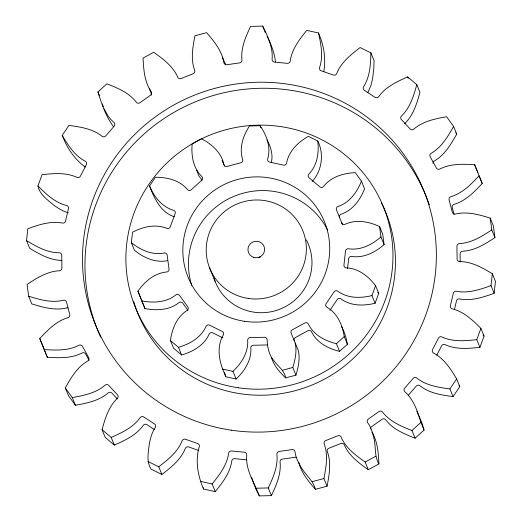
<?xml version="1.0" encoding="UTF-8"?>
<svg xmlns="http://www.w3.org/2000/svg" width="522" height="522" viewBox="0 0 522 522"><rect width="100%" height="100%" fill="white"/><g stroke="black" fill="none" stroke-linecap="round" stroke-linejoin="round"><path stroke-width="0.78" d="M198.471 450.388L188.742 446.982A2.63 2.584 -22.3 0 0 185.31 448.411C180.945 459.569 171.118 467.373 161.885 474.452L151.119 469.147C146.049 461.344 148.444 452.085 149.37 443.491C150.564 437.899 151.967 432.242 155.302 427.498A2.63 2.584 -22.3 0 0 154.427 423.949L143.844 417.026A2.63 2.584 -22.3 0 0 140.183 417.607C133.267 427.427 121.861 432.705 111.193 437.423L102.051 429.71C105.111 418.527 108.687 406.553 117.378 398.364A2.63 2.584 -22.3 0 0 117.385 394.704L108.817 385.464A2.63 2.584 -22.3 0 0 105.124 385.158C96.081 393.066 83.755 395.526 72.258 397.588L65.276 387.918C70.953 377.758 77.302 366.953 87.703 361.028A2.63 2.584 -22.3 0 0 88.603 357.466L82.541 346.438A2.63 2.584 -22.3 0 0 79.037 345.27C68.395 350.817 55.854 350.308 44.207 349.596L39.789 338.53C47.737 329.989 56.474 320.971 68.01 317.65A2.63 2.584 -22.3 0 0 69.746 314.394L66.542 302.225A2.63 2.584 -22.3 0 0 63.436 300.261C51.815 303.138 39.776 299.687 28.664 296.228L27.066 284.412C36.814 277.985 47.443 271.27 59.443 270.761A2.63 2.584 -22.3 0 0 61.909 268.001L61.759 255.395A2.63 2.584 -22.3 0 0 59.227 252.746C47.293 252.798 36.455 246.593 26.531 240.596L27.842 228.708C38.824 224.767 50.725 220.734 62.496 223.083A2.63 2.584 -22.3 0 0 65.557 220.976L68.46 208.669A2.63 2.584 -22.3 0 0 66.646 205.492C55.084 202.719 46.086 194.106 37.93 185.923L42.08 174.655C53.649 173.421 66.144 172.306 76.995 177.382A2.63 2.584 -22.3 0 0 80.466 176.051L86.254 164.756A2.63 2.584 -22.3 0 0 85.275 161.233C74.731 155.791 68.114 145.273 62.209 135.387L68.95 125.404C80.44 126.937 92.818 128.803 102.097 136.32A2.63 2.584 -22.3 0 0 105.777 135.844L114.122 126.22A2.63 2.584 -22.3 0 0 114.018 122.553L110.39 119.023L107.728 115.388L104.061 108.844M113.535 126.696C105.855 116.465 101.77 104.008 97.94 91.931L106.886 83.807C117.646 88.022 129.182 92.772 136.346 102.279A2.63 2.584 -22.3 0 0 140.02 102.69L150.427 95.285A2.63 2.584 -22.3 0 0 151.217 91.696C144.47 81.961 143.622 69.556 143.061 58.079L153.69 52.285C163.092 58.934 173.121 66.307 177.741 77.236A2.63 2.584 -22.3 0 0 181.206 78.509L193.068 73.765A2.63 2.584 -22.3 0 0 194.706 70.457C190.523 59.351 192.716 47.091 194.947 35.796L206.64 32.671C214.144 41.375 222.065 50.947 223.886 62.653A2.63 2.584 -22.3 0 0 226.933 64.715L239.572 62.901A2.63 2.584 -22.3 0 0 241.954 60.069C240.596 48.239 245.686 36.847 250.58 26.374L262.657 26.1C267.825 36.364 273.169 47.58 272.099 59.377A2.63 2.584 -22.3 0 0 274.546 62.098L287.224 63.332A2.63 2.584 -22.3 0 0 290.212 61.133C291.765 49.29 299.452 39.411 306.721 30.374L318.485 32.958C321.01 44.194 323.464 56.389 319.568 67.592A2.63 2.584 -22.3 0 0 321.284 70.822L333.258 75.018A2.63 2.584 -22.3 0 0 336.69 73.589C341.055 62.431 350.882 54.627 360.115 47.548L370.881 52.852C370.607 64.402 370.026 76.845 363.547 86.828A2.63 2.584 -22.3 0 0 364.428 90.378L375.005 97.294A2.63 2.584 -22.3 0 0 378.672 96.714C385.588 86.9 396.988 81.621 407.662 76.904L416.797 84.616L419.949 92.29C416.889 103.473 413.313 115.447 404.622 123.636M167.647 260.622C155.484 263.147 143.759 257.822 134.506 250.319L131.361 242.639L132.51 232.225C143.119 226.718 155.686 223.657 167.197 228.499A2.63 2.584 -22.3 0 0 170.374 226.574L175.059 213.85A2.63 2.584 -22.3 0 0 173.865 210.399C161.957 207.058 154.134 196.892 149.533 185.989L155.445 177.239C167.327 177.206 179.855 180.234 187.731 189.858A2.63 2.584 -22.3 0 0 191.43 189.61L201.538 180.429A2.63 2.584 -22.3 0 0 202.105 176.801C193.147 168.293 191.104 155.641 192.168 143.883L201.479 138.806C211.971 144.235 221.582 152.744 223.971 164.88A2.63 2.584 -22.3 0 0 227.344 166.355L240.557 162.825A2.63 2.584 -22.3 0 0 242.763 159.856C238.861 148.078 243.05 135.916 249.483 125.972L260.067 125.724C266.794 135.433 271.205 147.472 267.61 159.288A2.63 2.584 -22.3 0 0 269.887 162.153L283.172 165.076A2.63 2.584 -22.3 0 0 286.513 163.445C288.62 151.158 298.003 142.271 308.358 136.353L317.787 140.999C324.201 153.781 322.015 170.74 312.241 181.388M347.561 268.497L348.605 259.023A2.63 2.584 -22.3 0 1 351.234 256.406C363.573 258.37 375.09 252.459 384.107 244.59L382.704 234.234L379.559 226.555C368.741 221.485 356.056 219.09 344.794 224.421A2.63 2.584 -22.3 0 1 341.577 222.646M454.447 309.487L456.443 301.024A2.63 2.584 -22.3 0 1 459.504 298.917C471.275 301.266 483.176 297.233 494.158 293.292L491.013 285.619L492.324 273.73C482.4 267.734 471.562 261.522 459.628 261.581A2.63 2.584 -22.3 0 1 457.096 258.932L456.939 246.325A2.63 2.584 -22.3 0 1 459.406 243.565C471.412 243.056 482.034 236.342 491.789 229.915L490.191 218.098C479.079 214.64 467.033 211.188 455.412 214.066A2.63 2.584 -22.3 0 1 452.306 212.102L449.109 199.933A2.63 2.584 -22.3 0 1 450.838 196.67C462.375 193.355 471.118 184.338 479.065 175.797L482.211 183.47C474.263 192.011 465.526 201.029 453.99 204.35A2.63 2.584 -22.3 0 0 452.254 207.606L454.055 214.451M494.158 293.292L495.469 281.404L492.324 273.73M271.303 162.368C273.326 154.59 270.598 146.728 267.049 139.863M222.966 337.917L212.95 332.984A2.63 2.584 -22.3 0 0 209.329 333.78C204.317 345.225 193.101 351.665 181.617 354.993L173.611 348.233L170.459 340.559C171.999 328.743 176.821 316.802 187.385 310.244A2.63 2.584 -22.3 0 0 187.62 306.584L179.731 295.661A2.63 2.584 -22.3 0 0 176.162 294.702C166.453 302.551 153.54 303.204 141.801 300.861L137.925 291.165C144.822 281.384 154.629 272.947 167.073 271.942A2.63 2.584 -22.3 0 0 168.998 268.791L167.19 255.434A2.63 2.584 -22.3 0 0 164.502 252.948C152.339 255.473 140.607 250.142 131.361 242.639M298.701 462.172C301.24 472.658 308.463 481.323 315.36 489.329L327.053 486.204L323.908 478.53C326.139 467.229 328.325 454.975 324.149 443.863A2.63 2.584 -22.3 0 1 325.78 440.561L337.649 435.818A2.63 2.584 -22.3 0 1 341.114 437.084C345.734 448.02 355.763 455.393 365.159 462.042L368.31 469.715L378.939 463.921C378.391 453.142 377.687 441.573 371.925 432.144M327.053 486.204C329.284 474.909 331.477 462.649 327.294 451.543A2.63 2.584 -22.3 0 1 328.932 448.235L340.794 443.491A2.63 2.584 -22.3 0 1 344.259 444.764C348.879 455.693 358.908 463.066 368.31 469.715M416.797 84.616C413.737 95.8 410.161 107.773 401.477 115.956A2.63 2.584 -22.3 0 0 401.464 119.623L410.038 128.862A2.63 2.584 -22.3 0 0 413.724 129.169C422.774 121.261 435.1 118.801 446.591 116.732L453.572 126.409L456.724 134.082C451.047 144.242 444.698 155.047 434.297 160.972A2.63 2.584 -22.3 0 0 433.025 163.249M271.577 357.87C273.998 365.844 279.746 372.284 285.697 377.895L295.941 375.155L292.796 367.475C295.204 359.645 297.038 351.182 295.217 343.032M295.941 375.155C298.349 367.318 300.183 358.855 298.369 350.706L291.132 333.075A2.63 2.584 -22.3 0 1 292.561 329.676L304.574 323.131A2.63 2.584 -22.3 0 1 308.215 323.764C313.5 334.98 324.912 340.912 336.422 343.691L339.574 351.365L347.411 344.246L345.982 337.63L343.828 331.229L341.545 326.498M323.731 71.782C326.165 58.823 323.829 44.938 318.485 32.958M329.884 310.414L337.055 299.798A2.63 2.584 -22.3 0 1 340.598 298.675C350.595 306.127 363.514 306.101 375.09 303.256L371.945 295.582L375.572 285.71C368.441 276.223 358.366 268.249 345.982 267.838A2.63 2.584 -22.3 0 1 343.978 264.778L345.46 251.343A2.63 2.584 -22.3 0 1 348.089 248.733C360.428 250.697 371.938 244.779 380.962 236.91L379.559 226.555M375.09 303.256L378.724 293.39L375.572 285.71M436.829 355.123L441.534 345.949A2.63 2.584 -22.3 0 1 445.005 344.618C455.856 349.694 468.351 348.579 479.92 347.345L476.775 339.665L480.919 328.403C472.769 320.221 463.771 311.608 452.202 308.835A2.63 2.584 -22.3 0 1 450.395 305.657L453.298 293.351A2.63 2.584 -22.3 0 1 456.352 291.243C468.13 293.592 480.031 289.56 491.013 285.619M479.92 347.345L484.07 336.077L480.919 328.403M317.787 140.999C319.151 152.796 317.343 165.52 308.652 174.355A2.63 2.584 -22.3 0 0 309.305 177.956L319.634 186.667A2.63 2.584 -22.3 0 0 323.333 186.745C330.922 176.821 343.339 173.167 355.299 172.651L361.42 181.127C357.068 192.253 349.531 202.738 337.695 206.634A2.63 2.584 -22.3 0 0 336.579 210.144L342.373 224.44M251.578 477.245L255.956 489.205L259.343 495.9L271.42 495.626L268.275 487.946C273.169 477.48 278.259 466.081 276.901 454.257A2.63 2.584 -22.3 0 1 279.283 451.426L291.922 449.612A2.63 2.584 -22.3 0 1 294.969 451.667C295.628 457.396 298.369 462.499 301.207 467.412C305.585 475.053 313.2 480.501 315.36 489.329M271.42 495.626C276.314 485.153 281.404 473.761 280.046 461.931A2.63 2.584 -22.3 0 1 282.428 459.099L295.067 457.285A2.63 2.584 -22.3 0 1 296.424 457.383M453.572 126.409C447.902 136.568 441.553 147.374 431.146 153.298A2.63 2.584 -22.3 0 0 430.252 156.861L436.314 167.888A2.63 2.584 -22.3 0 0 439.811 169.056C450.453 163.51 463.001 164.019 474.642 164.73L477.793 172.404M367.795 92.609L370.848 85.836L372.63 78.509L373.863 68.043L374.033 60.526L370.881 52.852M408.4 395.18L416.223 386.156A2.63 2.584 -22.3 0 1 419.903 385.68C429.182 393.197 441.56 395.063 453.05 396.596L449.905 388.923L456.646 378.939C450.74 369.054 444.118 358.529 433.58 353.087A2.63 2.584 -22.3 0 1 432.594 349.57L438.382 338.269A2.63 2.584 -22.3 0 1 441.853 336.944C452.704 342.021 465.2 340.899 476.775 339.665M453.05 396.596L459.791 386.613L456.646 378.939M246.665 459.823L234.776 458.668A2.63 2.584 -22.3 0 0 231.788 460.867C230.235 472.71 222.548 482.589 215.279 491.626L212.128 483.953C219.403 474.916 227.083 465.037 228.636 453.194A2.63 2.584 -22.3 0 1 231.631 450.995L244.309 452.228A2.63 2.584 -22.3 0 1 246.756 454.949C245.314 469.754 254.247 482.654 259.343 495.9M170.459 340.559L178.465 347.313C189.949 343.991 201.172 337.545 206.177 326.106A2.63 2.584 -22.3 0 1 209.805 325.304L221.961 331.3A2.63 2.584 -22.3 0 1 223.475 334.628C217.145 345.251 218.477 358.007 222.653 369.087L232.962 371.357C241.595 363.188 248.589 352.357 247.669 339.952A2.63 2.584 -22.3 0 1 250.527 337.584L264.171 337.271A2.63 2.584 -22.3 0 1 267.081 339.509C267.453 346.862 268.706 354.308 273.469 360.2C277.697 366.163 284.294 370.222 285.697 377.895M222.653 369.087L225.804 376.76L236.107 379.031C244.74 370.861 251.741 360.03 250.821 347.626A2.63 2.584 -22.3 0 1 253.672 345.257L267.316 344.944M336.422 343.691L344.266 336.573C342.452 324.899 337.362 313.135 326.615 307.047A2.63 2.584 -22.3 0 1 326.289 303.399L333.91 292.124A2.63 2.584 -22.3 0 1 337.447 291.002C347.443 298.453 360.363 298.427 371.945 295.582M378.939 463.921C374.196 456.117 376.068 446.884 373.954 438.336C372.63 432.823 371.096 427.237 367.632 422.624A2.63 2.584 -22.3 0 1 368.421 419.036L378.828 411.636A2.63 2.584 -22.3 0 1 382.509 412.047C389.673 421.554 401.209 426.304 411.962 430.519L420.908 422.396C417.587 411.388 413.737 399.578 404.831 391.768A2.63 2.584 -22.3 0 1 404.733 388.107L413.072 378.476A2.63 2.584 -22.3 0 1 416.752 378.006C426.037 385.523 438.408 387.383 449.905 388.923M370.372 429.025A2.63 2.584 -22.3 0 1 371.573 426.715L381.98 419.31A2.63 2.584 -22.3 0 1 385.654 419.721C392.818 429.228 404.354 433.978 415.114 438.193L424.06 430.069L421.906 422.885L416.837 411.192M147.967 461.474L158.734 466.779C167.973 459.693 177.793 451.895 182.165 440.731A2.63 2.584 -22.3 0 1 185.591 439.302L197.57 443.504A2.63 2.584 -22.3 0 1 199.28 446.734C195.019 460.574 197.903 475.999 203.515 489.042L215.279 491.626M490.191 218.098L493.336 225.772L494.934 237.588C485.186 244.015 474.557 250.73 462.557 251.239A2.63 2.584 -22.3 0 0 460.091 253.999L460.189 261.881M365.159 462.042L375.788 456.248M102.051 429.71L105.203 437.384L114.338 445.096C125.012 440.379 136.412 435.1 143.328 425.286A2.63 2.584 -22.3 0 1 146.995 424.706L154.271 429.462M282.546 370.215L292.796 367.475M312.215 481.656L323.908 478.53M65.276 387.918L68.428 395.591L75.409 405.268C86.9 403.199 99.226 400.739 108.276 392.831A2.63 2.584 -22.3 0 1 111.962 393.138L117.32 398.912M256.198 488.227L268.275 487.946M61.642 260.387C49.975 260.256 39.404 254.123 29.676 248.27L26.531 240.596M44.207 349.596L47.358 357.27C58.999 357.981 71.547 358.49 82.189 352.944A2.63 2.584 -22.3 0 1 85.686 354.112L89.099 360.317M141.801 300.861L144.946 308.535C156.685 310.877 169.598 310.225 179.314 302.382A2.63 2.584 -22.3 0 1 182.876 303.334L187.979 310.407M200.37 481.362L212.128 483.953M68.395 212.754C63.208 211.645 58.842 208.513 54.477 205.668C47.867 200.083 39.861 194.987 37.93 185.923M339.574 351.365C328.057 348.585 316.645 342.66 311.36 331.437A2.63 2.584 -22.3 0 0 307.719 330.804L295.713 337.356A2.63 2.584 -22.3 0 0 294.284 340.749M174.224 216.728C160.632 212.376 154.29 198.243 149.533 185.989M85.282 167.079C74.542 159.386 66.862 147.641 62.209 135.387M483.007 335.013L484.07 336.077M377.752 292.242L378.724 293.39M202.066 180.142L198.869 175.803L196.696 170.224M455.791 132.79L456.724 134.082M222.026 160.619L224.61 166.107M459.027 385.321L459.791 386.613M222.574 57.89L225.732 64.682M267.16 36.455C271.218 44.442 274.559 53.009 275.446 61.987M491.789 229.915L494.934 237.588M407.662 76.904L408.237 78.3M361.42 181.127L364.565 188.801C360.219 199.933 352.676 210.412 340.84 214.314A2.63 2.584 -22.3 0 0 339.731 217.818M380.962 236.91L384.107 244.59M262.657 26.1L265.235 32.377M420.908 422.396L424.06 430.069M411.962 430.519L415.114 438.193M260.354 126.422L260.922 127.818M344.266 336.573L347.411 344.246M209.492 267.649L215.11 281.358M232.962 371.357L236.107 379.031M97.94 91.931L99.376 95.422M178.465 347.313L181.617 354.993M137.925 291.165L144.946 308.535M158.734 466.779L161.885 474.452M111.193 437.423L114.338 445.096M72.258 397.588L75.409 405.268M28.664 296.228L31.809 303.902C42.921 307.36 54.967 310.812 66.588 307.934A2.63 2.584 -22.3 0 1 67.938 307.993M39.789 338.53L47.358 357.27M151.706 95.076L149.416 88.733M474.642 164.73L482.211 183.47M224.46 372.454L225.804 376.76M102.384 103.917L103.245 106.795M203.182 487.574L203.515 489.042M258.605 257.62A8.365 8.235 -22.3 0 1 260.641 256.831M427.492 199.724A177.343 174.544 -22.3 0 1 429.319 204.728M100.739 337.192A177.343 174.544 -22.3 0 1 193.812 102.482A177.343 174.544 -22.3 0 1 427.224 199.012M381.23 202.601A133.847 131.727 -22.3 0 1 310.61 385.588A133.847 131.727 -22.3 0 1 133.599 301.246M191.711 285.358A73.615 72.454 -22.3 0 1 234.6 196.083A73.615 72.454 -22.3 0 1 327.627 230.058M306.342 239.885A50.19 49.401 -22.3 0 1 280.895 308.796A50.19 49.401 -22.3 0 1 214.046 278.304M231.383 430.2A177.343 174.544 -22.3 0 0 424.745 192.983A177.343 174.544 -22.3 0 0 122.148 148.307A177.343 174.544 -22.3 0 0 231.383 430.2M244.635 321.311A73.615 72.454 -22.3 0 0 324.899 222.848A73.615 72.454 -22.3 0 0 199.293 204.304A73.615 72.454 -22.3 0 0 244.635 321.311M238.26 387.755A133.847 131.727 -22.3 0 0 384.199 208.722A133.847 131.727 -22.3 0 0 155.817 175.007A133.847 131.727 -22.3 0 0 238.26 387.755M253.894 257.418A8.365 8.235 -22.3 0 0 264.4 247.487A8.365 8.235 -22.3 0 0 250.547 243.552A8.365 8.235 -22.3 0 0 253.894 257.418M248.341 298.46A50.19 49.401 -22.3 0 0 303.067 231.324A50.19 49.401 -22.3 0 0 217.426 218.679A50.19 49.401 -22.3 0 0 248.341 298.46"/></g></svg>
